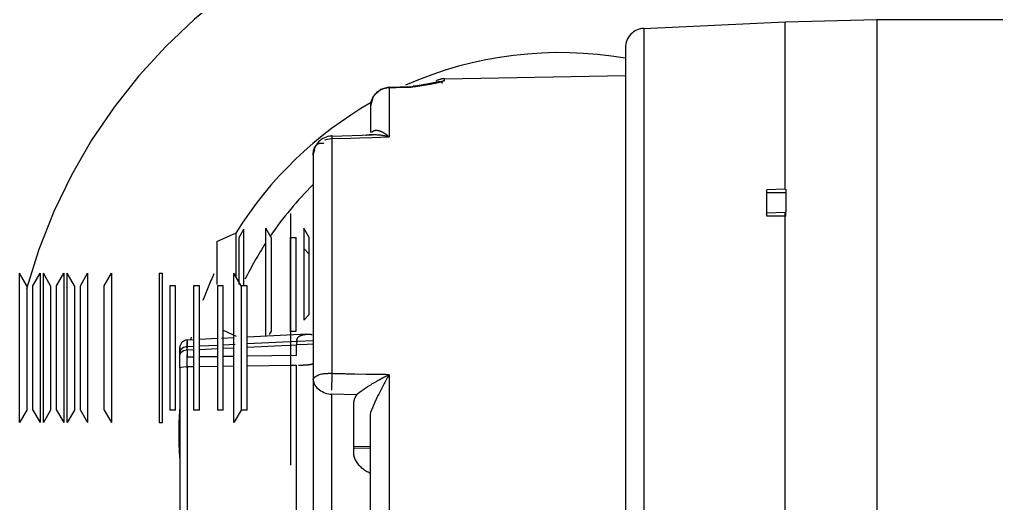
# Model space of a CAD drawing. Header units: millimetres. Extents: x 17886 to 18265, y -8727 to -7321.
# Drawn here: x 17937.689 to 17938.202, y -8657.679 to -8657.425 of the extents above; entities that cross this region are included whole.
import ezdxf

# ---------------------------------------------------------------- set-up
doc = ezdxf.new("R2010")
doc.units = ezdxf.units.MM
doc.linetypes.add('EPL_DASH', pattern=[1, 0.5, -0.5])
doc.layers.add('3884027_DKREDXF_CONTINUOUS_LINE', color=7, linetype='Continuous')

msp = doc.modelspace()

# ---------------------------------------------------------------- linework, layer by layer
at = {"layer": '3884027_DKREDXF_CONTINUOUS_LINE', "color": 6, "linetype": 'EPL_DASH'}
for p, q in [((17937.72099771039, -8656.903567979249), (17937.72099771039, -8657.49900614857)), ((17938.01705948096, -8657.429829194123), (17938.09115593109, -8657.426489633966)), ((17938.09115593109, -8657.426489633966), (17938.13938466696, -8657.425233711361)), ((17938.09115593109, -8657.514213915987), (17938.09115593109, -8657.426489633966)), ((17938.13938466696, -8657.425233711361), (17938.13938466696, -8657.951553711362)), ((17938.13938466696, -8657.425233711361), (17938.56210993261, -8657.425233711361)), ((17938.01705948096, -8657.429829194123), (17938.01705948096, -8657.9469582286)), ((17938.00735693261, -8657.439979517421), (17938.00735693261, -8657.936807905306)), ((17937.91236285928, -8657.456258213133), (17938.00735693261, -8657.454600085417)), ((17937.9001250552, -8657.45962400454), (17937.89579716003, -8657.460259838805)), ((17937.91236285928, -8657.457583650998), (17937.91236285928, -8657.456258213133)), ((17937.88319874533, -8657.460713541543), (17937.8947901894, -8657.460347235476)), ((17937.883203222, -8657.460713400073), (17937.88334540177, -8657.461023067124)), ((17937.88334540177, -8657.461023067124), (17937.89089523344, -8657.460777897268)), ((17937.88334540855, -8657.461022986838), (17937.88334540855, -8657.486770994561)), ((17937.89089523344, -8657.460777897268), (17937.89467730792, -8657.460652355934)), ((17937.89467723641, -8657.460651530124), (17937.89689290232, -8657.460324386746)), ((17937.87496928255, -8657.465523024326), (17937.87351993261, -8657.470708240584)), ((17937.87351993261, -8657.470728313525), (17937.87351993261, -8657.484443576494)), ((17937.85321596198, -8657.486390083395), (17937.87448549812, -8657.485744058507)), ((17937.85334540854, -8657.487702784376), (17937.85334540854, -8657.610872418052)), ((17937.85334567205, -8657.48770282932), (17937.86331967217, -8657.487389579004)), ((17937.86331967217, -8657.487389579004), (17937.86774435197, -8657.487255064614)), ((17937.86774435197, -8657.487255064614), (17937.87431124259, -8657.487055114132)), ((17937.87431124259, -8657.487055114132), (17937.88334540962, -8657.486771047745)), ((17937.84351993261, -8657.496385528371), (17937.84351993261, -8657.699951033544)), ((17938.09115593109, -8657.883979158287), (17938.09115593109, -8657.526482769685)), ((17937.80460344406, -8657.539593161691), (17937.80716802668, -8657.535151174296)), ((17937.82143642116, -8657.539593161691), (17937.81864493261, -8657.534758161692)), ((17937.84143642116, -8657.539593161691), (17937.83864493261, -8657.534758161692)), ((17937.79301993261, -8657.541678161691), (17937.80301993261, -8657.537064828357)), ((17937.79301993261, -8657.5416820918), (17937.79301993261, -8657.564229456635)), ((17937.83143642117, -8657.539593161691), (17937.83460344406, -8657.539593161691)), ((17937.69320743261, -8657.564985516048), (17937.68939325466, -8657.55837916605)), ((17937.69633243261, -8657.564985516048), (17937.70014661056, -8657.55837916605)), ((17937.70570743261, -8657.564985516048), (17937.70189325466, -8657.55837916605)), ((17937.70883243261, -8657.564985516048), (17937.71264661057, -8657.55837916605)), ((17937.71820743261, -8657.564985516048), (17937.71439325466, -8657.55837916605)), ((17937.72133243261, -8657.564985516048), (17937.72514661056, -8657.55837916605)), ((17937.73383243261, -8657.564985516048), (17937.73764661056, -8657.55837916605)), ((17937.76264661056, -8657.55837916605), (17937.76439325466, -8657.55837916605)), ((17937.80570743261, -8657.564985516048), (17937.80189325466, -8657.55837916605)), ((17937.77133243261, -8657.564985516048), (17937.76820743261, -8657.564985516048)), ((17937.78383243261, -8657.564985516048), (17937.78070743261, -8657.564985516048)), ((17937.79633243261, -8657.564985516048), (17937.79320743261, -8657.564985516048)), ((17937.80570743261, -8657.564985516048), (17937.80570743261, -8657.63013551605)), ((17937.80883243261, -8657.564985516048), (17937.80570743261, -8657.564985516048)), ((17937.79320743261, -8657.592643406813), (17937.78383243261, -8657.593096854063)), ((17937.80189325466, -8657.592226690173), (17937.79535649752, -8657.592539461471)), ((17937.79633243261, -8657.588206328357), (17937.80301993261, -8657.591291495024)), ((17937.84009471981, -8657.590401516092), (17937.80883243261, -8657.591894663812)), ((17937.82143642116, -8657.58876316169), (17937.82044647792, -8657.590477793688)), ((17937.83143642117, -8657.58876316169), (17937.83460344406, -8657.58876316169)), ((17937.77351994619, -8657.599857217097), (17937.77351992333, -8657.597889712586)), ((17937.77351993261, -8657.6011687489), (17937.77351993261, -8657.597409143022)), ((17937.77732525605, -8657.593468252591), (17937.77732603547, -8657.593411646762)), ((17937.78070743261, -8657.593248003148), (17937.77732596365, -8657.593411557049)), ((17937.77732636807, -8657.593346966041), (17937.77738482959, -8657.597279395544)), ((17937.77734815255, -8657.595876989682), (17937.77733165854, -8657.594290921694)), ((17937.77733189564, -8657.59427255665), (17937.77734334532, -8657.594937977407)), ((17937.77738033569, -8657.59860254523), (17937.77734815255, -8657.595876989682)), ((17937.78383226649, -8657.598295436008), (17937.79320729769, -8657.597855821143)), ((17937.79633233933, -8657.597710066413), (17937.80189323124, -8657.597450611345)), ((17937.80883242408, -8657.597125087592), (17937.82705650937, -8657.596265424942)), ((17937.82705650937, -8657.596265424942), (17937.83158183163, -8657.596054421807)), ((17937.83158183163, -8657.596054421807), (17937.83483402669, -8657.595904169251)), ((17937.77738033426, -8657.598602386264), (17937.78070731995, -8657.598443498518)), ((17937.77745012356, -8657.60804425165), (17937.77745012356, -8657.6011687489)), ((17937.77351993261, -8657.60804425165), (17937.77351993261, -8657.70238458164)), ((17937.77738033509, -8657.60754111825), (17937.77738033509, -8657.69856915098)), ((17937.8348340279, -8657.696813080991), (17937.8348340279, -8657.606755806348)), ((17937.86537543113, -8657.61117010131), (17937.87116797729, -8657.611303823953)), ((17937.87116797729, -8657.611303823953), (17937.87521981036, -8657.611399204256)), ((17937.88334540855, -8657.611605571321), (17937.88334540855, -8657.684855518011)), ((17937.8531709374, -8657.621865492594), (17937.8531709374, -8657.716927800368)), ((17937.866170955, -8657.622213580311), (17937.8531709374, -8657.621865492594)), ((17937.69320743261, -8657.63013551605), (17937.68939325466, -8657.636741866048)), ((17937.69633243261, -8657.63013551605), (17937.70014661056, -8657.636741866048)), ((17937.70570743261, -8657.63013551605), (17937.70189325466, -8657.636741866048)), ((17937.70883243261, -8657.63013551605), (17937.71264661057, -8657.636741866048)), ((17937.71820743261, -8657.63013551605), (17937.71439325466, -8657.636741866048)), ((17937.72133243261, -8657.63013551605), (17937.72514661056, -8657.636741866048)), ((17937.73383243261, -8657.63013551605), (17937.73764661056, -8657.636741866048)), ((17937.77133243261, -8657.63013551605), (17937.76820743261, -8657.63013551605)), ((17937.78383243261, -8657.63013551605), (17937.78070743261, -8657.63013551605)), ((17937.79633243261, -8657.63013551605), (17937.79320743261, -8657.63013551605)), ((17937.80570743261, -8657.63013551605), (17937.80189325466, -8657.636741866048)), ((17937.80883243261, -8657.63013551605), (17937.80570743261, -8657.63013551605)), ((17937.87351993261, -8657.692086053994), (17937.87351993261, -8657.634027685872)), ((17937.76264661056, -8657.636741866048), (17937.76439325466, -8657.636741866048)), ((17937.86480320926, -8657.649259750233), (17937.87342950578, -8657.649187212472)), ((17937.87344343606, -8657.650232221153), (17937.86481351807, -8657.650302802715))]:
    msp.add_line(p, q, dxfattribs=at)
at = {"layer": '3884027_DKREDXF_CONTINUOUS_LINE', "color": 7, "linetype": 'EPL_DASH'}
for p, q in [((17937.89579716003, -8657.460259838805), (17937.8946772364, -8657.46065153012)), ((17937.89480701327, -8657.460346704149), (17937.89467724217, -8657.460651852929)), ((17938.09115593109, -8657.514209674471), (17938.08151693261, -8657.514498602632)), ((17938.08151693261, -8657.528323299957), (17938.08151693261, -8657.514498602632)), ((17938.08151693261, -8657.51605509752), (17938.09151693261, -8657.51605509752)), ((17938.09151693261, -8657.51420766395), (17938.09151693261, -8657.526476958024)), ((17938.09115593109, -8657.526488086856), (17938.08151693261, -8657.52675664817)), ((17937.83158193261, -8657.526994343665), (17937.83158193261, -8657.659019400038)), ((17938.09151693261, -8657.528323299957), (17938.08151693261, -8657.528323299957)), ((17938.09151693261, -8657.528323299957), (17938.09151693261, -8657.52675664817)), ((17937.80716802668, -8657.564985516048), (17937.80716802668, -8657.535151174296)), ((17937.81864493261, -8657.591425154496), (17937.81864493261, -8657.534758161692)), ((17937.83864493261, -8657.534758161692), (17937.83864493261, -8657.583063763148)), ((17937.80301993261, -8657.560330629505), (17937.80301993261, -8657.537064829758)), ((17937.80460344406, -8657.564205649687), (17937.80460344406, -8657.539593161691)), ((17937.82143642116, -8657.539593161691), (17937.82143642116, -8657.58876316169)), ((17937.83143642117, -8657.539593161691), (17937.83143642117, -8657.58876316169)), ((17937.83460344406, -8657.58876316169), (17937.83460344406, -8657.539593161691)), ((17937.84143642116, -8657.579960028172), (17937.84143642116, -8657.539593161691)), ((17937.83864493261, -8657.545292560237), (17937.84143642116, -8657.548396295213)), ((17937.68939325466, -8657.636741866048), (17937.68939325466, -8657.55837916605)), ((17937.70014661056, -8657.55837916605), (17937.70014661056, -8657.636741866048)), ((17937.70189325466, -8657.636741866048), (17937.70189325466, -8657.55837916605)), ((17937.71264661057, -8657.55837916605), (17937.71264661057, -8657.636741866048)), ((17937.71439325466, -8657.636741866048), (17937.71439325466, -8657.55837916605)), ((17937.72514661056, -8657.55837916605), (17937.72514661056, -8657.636741866048)), ((17937.73764661056, -8657.55837916605), (17937.73764661056, -8657.636741866048)), ((17937.76264661056, -8657.55837916605), (17937.76264661056, -8657.636741866048)), ((17937.76439325466, -8657.636741866048), (17937.76439325466, -8657.55837916605)), ((17937.80189325466, -8657.636741866048), (17937.80189325466, -8657.55837916605)), ((17937.69320743261, -8657.564985516048), (17937.69320743261, -8657.63013551605)), ((17937.69633243261, -8657.63013551605), (17937.69633243261, -8657.564985516048)), ((17937.70570743261, -8657.564985516048), (17937.70570743261, -8657.63013551605)), ((17937.70883243261, -8657.63013551605), (17937.70883243261, -8657.564985516048)), ((17937.71820743261, -8657.564985516048), (17937.71820743261, -8657.63013551605)), ((17937.72133243261, -8657.63013551605), (17937.72133243261, -8657.564985516048)), ((17937.73383243261, -8657.63013551605), (17937.73383243261, -8657.564985516048)), ((17937.76820743261, -8657.564985516048), (17937.76820743261, -8657.63013551605)), ((17937.77133243261, -8657.63013551605), (17937.77133243261, -8657.564985516048)), ((17937.78070743261, -8657.564985516048), (17937.78070743261, -8657.63013551605)), ((17937.78383243261, -8657.63013551605), (17937.78383243261, -8657.564985516048)), ((17937.79320743261, -8657.564985516048), (17937.79320743261, -8657.63013551605)), ((17937.79633243261, -8657.63013551605), (17937.79633243261, -8657.564985516048)), ((17937.80883243261, -8657.63013551605), (17937.80883243261, -8657.564985516048)), ((17937.84143642116, -8657.579960028172), (17937.83864493261, -8657.583063763148)), ((17937.77738033382, -8657.596792260229), (17937.78070737613, -8657.596632149256)), ((17937.78383233942, -8657.59648207204), (17937.79320732109, -8657.596033609632)), ((17937.79633234455, -8657.595884704864), (17937.80250868479, -8657.595591253936)), ((17937.80883234817, -8657.59529195412), (17937.82777248796, -8657.594402323899)), ((17937.82777248796, -8657.594402323899), (17937.83158187929, -8657.594224601718)), ((17937.83158187929, -8657.594224601718), (17937.83487808382, -8657.594071141866)), ((17937.83483402669, -8657.601549297757), (17937.83483402669, -8657.595904169251)), ((17937.83488894326, -8657.593616285372), (17937.83483402776, -8657.59590416919)), ((17937.83487808382, -8657.594071141866), (17937.84385425698, -8657.593654732402)), ((17937.84032941641, -8657.59567374015), (17937.83499109906, -8657.595911154669)), ((17937.84351974089, -8657.595532223699), (17937.84032941641, -8657.59567374015)), ((17937.77351993261, -8657.60804425165), (17937.77351993261, -8657.6011687489)), ((17937.77398988617, -8657.598415007367), (17937.77351994619, -8657.599857218484)), ((17937.77543986953, -8657.598975406363), (17937.77738033569, -8657.59860254523)), ((17937.77738033426, -8657.598602386264), (17937.77738033426, -8657.602383793452)), ((17937.78070743261, -8657.602335468462), (17937.77738033426, -8657.602383793452)), ((17937.79320743261, -8657.602153910135), (17937.78383243261, -8657.602290078878)), ((17937.80189325466, -8657.602027751469), (17937.79633243261, -8657.602108520554)), ((17937.83483402669, -8657.601549297757), (17937.80883243261, -8657.601926962227)), ((17937.77405568125, -8657.60779248234), (17937.77351993261, -8657.608044247962)), ((17937.78070743285, -8657.60749552488), (17937.77738033509, -8657.60754111825)), ((17937.79320742654, -8657.607323353677), (17937.78368185299, -8657.607454647361)), ((17937.80189324362, -8657.607203766216), (17937.79617951042, -8657.607282378907)), ((17937.83158193273, -8657.606800129717), (17937.80867717218, -8657.607110946916)), ((17937.8348340279, -8657.606755806348), (17937.83158193273, -8657.606800129717)), ((17937.86483402299, -8657.652843922006), (17937.86483402299, -8657.62713108534))]:
    msp.add_line(p, q, dxfattribs=at)
at = {"layer": '3884027_DKREDXF_CONTINUOUS_LINE', "color": 6, "linetype": 'EPL_DASH'}
for points in [[(17937.90758765859, -8657.458254877874), (17937.90568748905, -8657.458670813015), (17937.90313521261, -8657.45913952775), (17937.9001250552, -8657.45962400454)], [(17937.90850405021, -8657.458005659544), (17937.90850391164, -8657.458004363714), (17937.90758765859, -8657.458254877874)], [(17937.88320407217, -8657.460713214597), (17937.87888407552, -8657.461847705927), (17937.87496928255, -8657.465523024326)], [(17937.84965213798, -8657.488377314792), (17937.85084707165, -8657.488017408345), (17937.85208476135, -8657.487791359552), (17937.85334540854, -8657.487702784376)]]:
    msp.add_lwpolyline(points, dxfattribs=at)
at = {"layer": '3884027_DKREDXF_CONTINUOUS_LINE', "color": 7, "linetype": 'EPL_DASH'}
for points in [[(17937.77738033604, -8657.59679242149), (17937.77539785546, -8657.597257697562), (17937.77398988617, -8657.598415007367)], [(17937.77351994379, -8657.601168238394), (17937.77403280101, -8657.599910568428), (17937.77543986953, -8657.598975406363)], [(17937.77738033509, -8657.60754095651), (17937.77551942557, -8657.607608156188), (17937.77405568125, -8657.60779248234)], [(17937.87351993261, -8657.634027700828), (17937.87360252996, -8657.6325882099), (17937.87384303311, -8657.631223846802), (17937.87422924567, -8657.629950578023)]]:
    msp.add_lwpolyline(points, dxfattribs=at)
at = {"layer": '3884027_DKREDXF_CONTINUOUS_LINE', "color": 6, "linetype": 'EPL_DASH'}
for centre, radius, start, end in [((17937.97296993261, -8657.642567979248), 0.29, 97.92814176593842, 164.8131096133756), ((17938.01751693261, -8657.439978890572), 0.01016, 92.58060165416344, 180.0000361431191), ((17937.97296993261, -8657.642567979248), 0.2, 80.09641700462142, 113.8775510205671), ((17937.83636591772, -8657.050253577974), 0.4145136717550001, 278.3963074258895, 279.0279230658582), ((17937.91251993261, -8657.465256842363), 0.009000000000000001, 91.00001065782382, 120.6668616277204), ((17937.88299413378, -8657.470544062719), 0.009328866358000001, 127.9749914605944, 139.2493191385124), ((17937.97296993261, -8657.642567979248), 0.2, 119.6649420676727, 148.2277662145329), ((17937.85351993261, -8657.496385420469), 0.01, 91.71221071874542, 180.0058263438672), ((17937.97296993261, -8657.642567979248), 0.184, 134.7711108540879, 145.7074372901554), ((17937.97296993261, -8657.642567979248), 0.184, 147.06994075318, 153.8709677418471), ((17937.97296993261, -8657.642567979248), 0.2, 155.1946324225618, 159.5500302353763), ((17937.97296993261, -8657.642567979248), 0.2, 165.3061224492489, 165.7424189210461), ((17937.77751990909, -8657.597406939305), 0.003999993689000001, 92.75831865509731, 180.0013446320029), ((17937.83443469061, -8659.318870426378), 1.707958254867, 88.35895100347392, 88.63167769740127), ((17937.97296993261, -8657.642567979248), 0.2, 176.3265306124043, 183.6734693875956)]:
    msp.add_arc(centre, radius, start, end, dxfattribs=at)
at = {"layer": '3884027_DKREDXF_CONTINUOUS_LINE', "color": 7, "linetype": 'EPL_DASH'}
for centre, radius, start, end in [((17937.83817973663, -8657.576649529918), 0.030008024201, 265.522112386143, 270.1739078798037), ((17937.94133042, -8657.728218033673), 0.13022768907, 118.2425674308879, 119.857200209721), ((17938.05901945435, -8657.712253320347), 0.202461673432, 150.1913456726701, 153.6613283680778), ((17937.94616619911, -8657.737210951404), 0.140438335936, 116.5710487099307, 118.244441180498), ((17937.93245798861, -8657.71291670945), 0.112540301749, 119.8179109718053, 122.9370304389437), ((17937.87507138389, -8657.627335498117), 0.010268966669, 150.0809224666152, 159.6200414128485)]:
    msp.add_arc(centre, radius, start, end, dxfattribs=at)
at = {"layer": '3884027_DKREDXF_CONTINUOUS_LINE', "color": 6, "linetype": 'EPL_DASH'}
for points, knots in [([(17937.90140966039, -8657.45963224817), (17937.90246222107, -8657.459463847488), (17937.90444722009, -8657.459133860015), (17937.90642544804, -8657.458763880335), (17937.90735203788, -8657.458572010517)], [0, 0, 0, 0, 0.529743714, 1, 1, 1, 1]), ([(17937.90735203788, -8657.458572010517), (17937.9080793116, -8657.458421413274), (17937.90935028981, -8657.458137144899), (17937.91060810285, -8657.457793018111), (17937.91113811, -8657.457613228533)], [0, 0, 0, 0, 0.5702682512, 1, 1, 1, 1]), ([(17937.90895870578, -8657.45764534844), (17937.90935114214, -8657.457638517724), (17937.91021132385, -8657.457779181688), (17937.9109815447, -8657.458174443247), (17937.91136765084, -8657.458427016903)], [0, 0, 0, 0, 0.4596638726, 1, 1, 1, 1]), ([(17937.91113811, -8657.457613228533), (17937.91144973216, -8657.457507519739), (17937.91183916448, -8657.457358426302), (17937.91236265849, -8657.457063344169), (17937.91236285928, -8657.456914236082)], [0, 0, 0, 0, 0.6881700689, 1, 1, 1, 1]), ([(17937.87592698365, -8657.464454470242), (17937.8756734504, -8657.464748492886), (17937.87520230131, -8657.465367607016), (17937.87480692764, -8657.46603744094), (17937.87462926177, -8657.466381987426)], [0, 0, 0, 0, 0.5003745547999999, 1, 1, 1, 1]), ([(17937.88334540855, -8657.461022986943), (17937.88226055237, -8657.461041575054), (17937.88007452153, -8657.461454432567), (17937.87811851479, -8657.462513977905), (17937.87725391939, -8657.463190309514)], [0, 0, 0, 0, 0.4970938572, 1, 1, 1, 1]), ([(17937.88309581786, -8657.461050030703), (17937.8831096807, -8657.460984158199), (17937.88313450154, -8657.460889581842), (17937.88317403101, -8657.46078451164), (17937.88320347049, -8657.460765627737)], [0, 0, 0, 0, 0.6580782005, 1, 1, 1, 1]), ([(17937.87462926177, -8657.466381987426), (17937.87427271588, -8657.467073434975), (17937.8737210181, -8657.468528634738), (17937.87351993261, -8657.470074330366), (17937.87351993261, -8657.470837651686)], [0, 0, 0, 0, 0.5047494691, 1, 1, 1, 1]), ([(17937.84412703594, -8657.492733062096), (17937.84446541255, -8657.491873084375), (17937.84572183935, -8657.490008019613), (17937.84804392505, -8657.489950060397), (17937.84911994338, -8657.490188492418)], [0, 0, 0, 0, 0.4560857063, 1, 1, 1, 1]), ([(17937.85316725906, -8657.48656292287), (17937.85316928646, -8657.48640767641), (17937.85302224528, -8657.48632160189), (17937.85320565297, -8657.486060789033), (17937.85320729429, -8657.486072688513)], [0, 0, 0, 0, 0.9281878931, 1, 1, 1, 1]), ([(17937.85320729861, -8657.486072719781), (17937.85324080076, -8657.486315667953), (17937.85326830217, -8657.487156885461), (17937.85331215038, -8657.48799456959), (17937.85333476295, -8657.488588682583)], [0, 0, 0, 0, 0.2920338664, 1, 1, 1, 1]), ([(17937.84351993261, -8657.496385420469), (17937.84351993261, -8657.495779674398), (17937.84360335834, -8657.49453979843), (17937.84389509481, -8657.493322536076), (17937.84412703594, -8657.492733062096)], [0, 0, 0, 0, 0.4888164086, 1, 1, 1, 1]), ([(17937.84426251732, -8657.49351754213), (17937.84402622005, -8657.493966299447), (17937.84365588862, -8657.494899882659), (17937.84351993497, -8657.495897813282), (17937.84351993261, -8657.496385392038)], [0, 0, 0, 0, 0.5098464203999999, 1, 1, 1, 1]), ([(17937.84351993401, -8657.614221308362), (17937.84351993399, -8657.613733406102), (17937.84618372607, -8657.610678310411), (17937.85024094404, -8657.610890580247), (17937.85334569021, -8657.610872416397)], [0, 0, 0, 0, 0.1358037263, 1, 1, 1, 1]), ([(17937.85317674494, -8657.618738012872), (17937.85317852732, -8657.618942709421), (17937.85320627657, -8657.619228631553), (17937.85318158714, -8657.619544684942), (17937.85322578186, -8657.619625089072)], [0, 0, 0, 0, 0.6905096329000001, 1, 1, 1, 1])]:
    msp.add_open_spline(points, degree=3, knots=knots, dxfattribs=at)
at = {"layer": '3884027_DKREDXF_CONTINUOUS_LINE', "color": 7, "linetype": 'EPL_DASH'}
for points, knots in [([(17937.89490125126, -8657.460687208502), (17937.8948886529, -8657.460619667607), (17937.89486541814, -8657.46052503078), (17937.89483123252, -8657.460415870424), (17937.89480245229, -8657.460397323488)], [0, 0, 0, 0, 0.6674061109, 1, 1, 1, 1]), ([(17937.89702138405, -8657.460354001112), (17937.89682322128, -8657.460304265463), (17937.89642183992, -8657.460236888579), (17937.89601423275, -8657.460247973711), (17937.89581557247, -8657.460273783869)], [0, 0, 0, 0, 0.5049167024, 1, 1, 1, 1]), ([(17937.87422922856, -8657.484443576494), (17937.87446457256, -8657.48411998809), (17937.87505260523, -8657.483572481113), (17937.87582141073, -8657.483362789171), (17937.87619067129, -8657.483326343146)], [0, 0, 0, 0, 0.5188449248, 1, 1, 1, 1]), ([(17937.87619067129, -8657.483326343146), (17937.87641739619, -8657.483303965397), (17937.87688614941, -8657.483304834517), (17937.87734810979, -8657.483374581065), (17937.87758141088, -8657.483422436428)], [0, 0, 0, 0, 0.4889137319, 1, 1, 1, 1]), ([(17937.87758141088, -8657.483422436428), (17937.87818761235, -8657.483546782143), (17937.87943539957, -8657.483987642168), (17937.88057044172, -8657.48465204706), (17937.88114375779, -8657.485037987)], [0, 0, 0, 0, 0.4724061207, 1, 1, 1, 1]), ([(17937.88114375779, -8657.485037987), (17937.88152014058, -8657.485291357101), (17937.88227340566, -8657.48584618072), (17937.88298711544, -8657.486450393586), (17937.88334540855, -8657.486770994561)], [0, 0, 0, 0, 0.4855156532, 1, 1, 1, 1]), ([(17937.87444225436, -8657.485721435885), (17937.87390083783, -8657.485730219749), (17937.87282981465, -8657.485780581239), (17937.87176527508, -8657.485915331494), (17937.87124368781, -8657.486008470107)], [0, 0, 0, 0, 0.5054371856000001, 1, 1, 1, 1]), ([(17937.83488894326, -8657.593616285372), (17937.83489675894, -8657.592856194664), (17937.83592154718, -8657.591227499499), (17937.83758234717, -8657.590767462363), (17937.83846124867, -8657.590583716068)], [0, 0, 0, 0, 0.4584530522, 1, 1, 1, 1]), ([(17937.83846124867, -8657.590583716068), (17937.83872493221, -8657.590528589444), (17937.83926273146, -8657.5904388854), (17937.83980544839, -8657.590388353903), (17937.84008015852, -8657.590371530205)], [0, 0, 0, 0, 0.4946379762, 1, 1, 1, 1]), ([(17937.84008015852, -8657.590371530205), (17937.84054752168, -8657.590342908115), (17937.84150428005, -8657.590335817287), (17937.84245740676, -8657.590409871369), (17937.8429412667, -8657.590463566165)], [0, 0, 0, 0, 0.4902670083, 1, 1, 1, 1]), ([(17937.84294156259, -8657.606073085273), (17937.84236101282, -8657.606285765345), (17937.8407964091, -8657.606561028071), (17937.83922601027, -8657.606653381066), (17937.8382708188, -8657.60665741589)], [0, 0, 0, 0, 0.3929381652, 1, 1, 1, 1]), ([(17937.84351993261, -8657.605667807115), (17937.84351993225, -8657.605749951817), (17937.84330131279, -8657.605937345354), (17937.84309125977, -8657.606018244831), (17937.84294156259, -8657.606073085273)], [0, 0, 0, 0, 0.3400438483, 1, 1, 1, 1]), ([(17937.86618157568, -8657.622190434577), (17937.86691583821, -8657.621530972963), (17937.86858711411, -8657.620246619586), (17937.87033191571, -8657.619072933605), (17937.871267915, -8657.618465164145)], [0, 0, 0, 0, 0.4693096582, 1, 1, 1, 1]), ([(17937.86483402299, -8657.62713108534), (17937.8648340152, -8657.626562588164), (17937.86493802305, -8657.625413616915), (17937.86524419235, -8657.62430156377), (17937.86544521491, -8657.623759390288)], [0, 0, 0, 0, 0.4957516932, 1, 1, 1, 1]), ([(17937.87757589889, -8657.622425900314), (17937.87712274376, -8657.623343942989), (17937.87625769487, -8657.625141209544), (17937.87544272876, -8657.6269620825), (17937.87506513844, -8657.627856286854)], [0, 0, 0, 0, 0.5133208296, 1, 1, 1, 1]), ([(17937.87506513844, -8657.627856286854), (17937.87491520428, -8657.62821135893), (17937.87462876494, -8657.628906387206), (17937.87435706991, -8657.629607346436), (17937.87422924567, -8657.629950578023)], [0, 0, 0, 0, 0.5127508551, 1, 1, 1, 1]), ([(17937.86586276832, -8657.656672967747), (17937.86554271323, -8657.656065482686), (17937.86503204242, -8657.654823768571), (17937.86483404785, -8657.653488640917), (17937.86483402299, -8657.652843922006)], [0, 0, 0, 0, 0.5157434234, 1, 1, 1, 1])]:
    msp.add_open_spline(points, degree=3, knots=knots, dxfattribs=at)
for points in [[(17937.88334540962, -8657.486771047745), (17937.88044140421, -8657.486066409754), (17937.87743013191, -8657.485672960986), (17937.87444225436, -8657.485721435885)], [(17937.87344345741, -8657.66338116887), (17937.87037967692, -8657.661967503373), (17937.86743554302, -8657.659658194836), (17937.86586276832, -8657.656672967747)]]:
    msp.add_open_spline(points, degree=3, dxfattribs=at)
at = {"layer": '3884027_DKREDXF_CONTINUOUS_LINE', "color": 6, "linetype": 'EPL_DASH'}
for points in [[(17937.85334568852, -8657.610872397716), (17937.85326004231, -8657.613493475237), (17937.85315391075, -8657.616115635854), (17937.85317674494, -8657.618738012872)], [(17937.85334568852, -8657.610872397716), (17937.85735547652, -8657.610977021177), (17937.86136525656, -8657.611085364817), (17937.86537573408, -8657.611158957956)], [(17937.84351993262, -8657.614226277325), (17937.8435199615, -8657.618334031384), (17937.84906465695, -8657.621779222784), (17937.85317093764, -8657.621889233204)]]:
    msp.add_open_spline(points, degree=3, dxfattribs=at)

doc.saveas('drawing.dxf')
